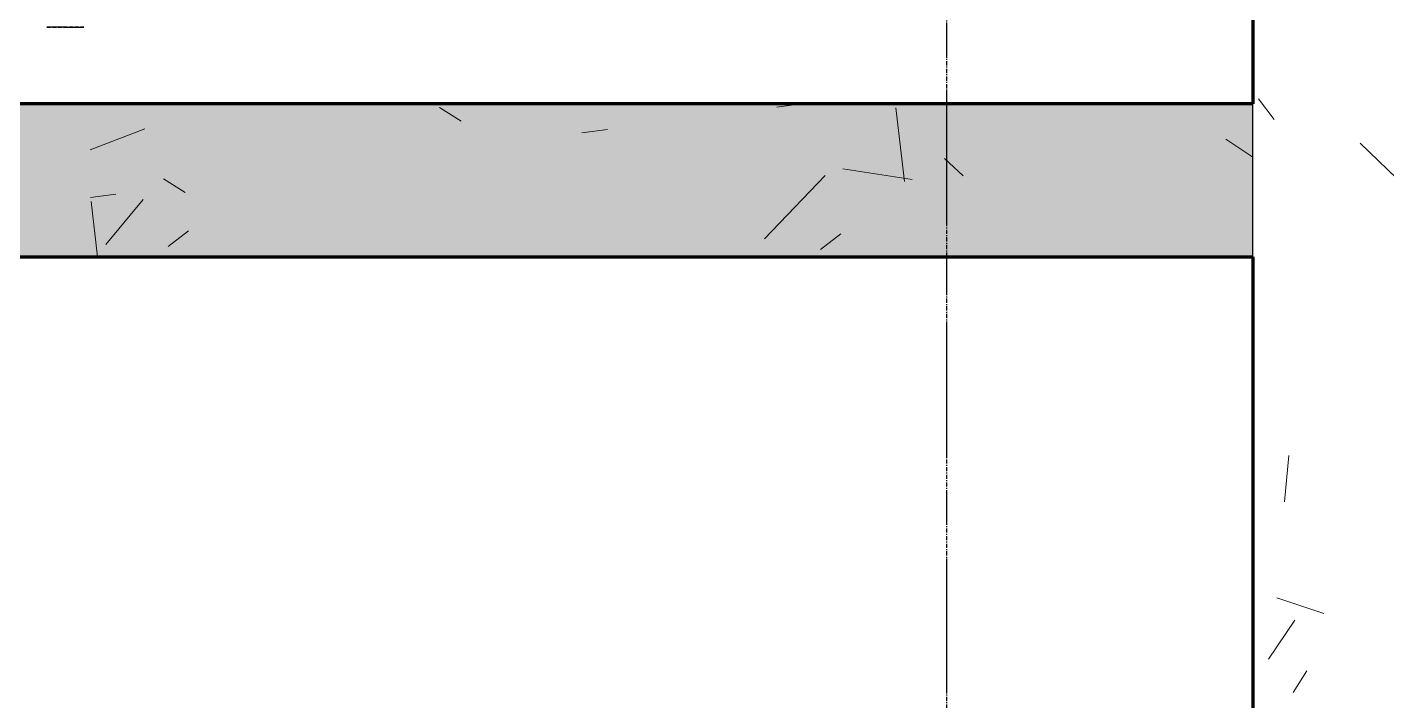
# Model space of a CAD drawing. Header units: millimetres. Extents: x -4391136 to -1798569, y -886572 to -291056.
# Drawn here: x -2308575 to -2306800, y -366961 to -366081 of the extents above; entities that cross this region are included whole.
import ezdxf
from ezdxf.enums import TextEntityAlignment as Align

# ---------------------------------------------------------------- set-up
doc = ezdxf.new("R2010")
doc.units = ezdxf.units.MM
for name, pattern in [('CENTER', [50.800000000000004, 31.75, -6.35, 6.35, -6.35]), ('TA_GL_000.70000', [1.925, 0.7, -0.175, 0.175, -0.175, 0.7]), ('Xref-C-1-PP17-AR-2214-01-B$0$DPA_Grid _ Level 100', [10, 5.5, -1.6, 1.3, -1.6]), ('Xref-C-1-PP17-AR-2214-01-B$0$Hidden', [7.143800000000001, 4.7625, -2.3813])]:
    doc.linetypes.add(name, pattern=pattern)
doc.layers.add('000 - 0_HIDE_OBJ_FRAMING_DEF_DIMS', color=7, linetype='Continuous', plot=False)
for name, color, linetype in [('000 - 0_SYM_DWG_GRID-BUBBLE_MAIN_COLOR_1', 7, 'Continuous'), ('000 - 0_SYM_DWG_GRIDLINE_MAIN_COLOR_251', 7, 'Continuous'), ('000 - CONCRETE_COL_HATCH_', 7, 'Continuous'), ('000 - EXISTING_COLUMN_CUT_COLOR_5', 7, 'Continuous'), ('000 - EXISTING_CONCRETE_CUT_COLOR_5', 7, 'Continuous'), ('000 - GRID', 7, 'CENTER'), ('_PP-Dim', 7, 'Continuous'), ('Xref-C-1-PP17-AR-2214-01-B$0$A-DETL-MBND', 7, 'Xref-C-1-PP17-AR-2214-01-B$0$Hidden'), ('Xref-C-1-PP17-AR-2214-01-B$0$A-Wall', 7, 'Continuous'), ('Xref-C-1-PP17-AR-2214-01-B$0$A-WALL-PATT', 7, 'Continuous'), ('Xref-C-1-PP17-AR-2214-01-B$0$S-BEAM', 7, 'Continuous'), ('Xref-C-1-PP17-AR-2214-01-B$0$WALL-E', 7, 'Continuous')]:
    doc.layers.add(name, color=color, linetype=linetype)
doc.styles.add('Arial', font='arial.ttf', dxfattribs={"height": 1500})
doc.styles.add('TA', font='', dxfattribs={"height": 4.5})
doc.styles.get('TA').set_extended_font_data('Cordia New')

# ---------------------------------------------------------------- blocks, each defined once
blk = doc.blocks.new('*U1278')
at = {"layer": '000 - 0_SYM_DWG_GRIDLINE_MAIN_COLOR_251', "color": 7, "linetype": 'ByBlock', "ltscale": 5}
blk.add_line((29.9999999999998, 0), (-560.4999999999969, 6.311186212045594e-14), dxfattribs=at)
at = {"color": 7, "style": 'TA', "flags": 1}
blk.add_attdef('LOCATION', (5.999999999999999, -6.000000000000001), '', height=4.5, rotation=270, dxfattribs=at)
at = {"layer": '000 - 0_SYM_DWG_GRID-BUBBLE_MAIN_COLOR_1', "color": 7, "style": 'Arial'}
blk.add_attdef('GRID-HEAD', text='', height=4.000000000000001, rotation=179.999999999987, dxfattribs=at).set_placement((73.74999998541176, 0), align=Align.MIDDLE_CENTER)
blk = doc.blocks.new('W-1-PP17-ENT2_REV00_20260526-152343_LOPF_MAIN_DIMS')
at = {"layer": '000 - GRID', "color": 7, "linetype": 'TA_GL_000.70000', "xscale": 50.00000000000036, "yscale": 50.00000000000036, "zscale": 50.00000000000036, "rotation": 180}
blk.add_blockref('*U1278', (-26525, -5300.000000001804), dxfattribs=at)
blk = doc.blocks.new('Xref-C-1-PP17-AR-2214-01-B$0$Top Rail Type - Top Rail_Internal_-8636526-ENTRANCE 2 - LOWER ROOF FLOOR PLAN01-flat-1')
at = {"layer": 'Xref-C-1-PP17-AR-2214-01-B$0$A-DETL-MBND', "color": 7}
for p, q in [((-2733668.596563089, -504848.9466707976), (-2733716.892854404, -504848.9466707976)), ((-2733716.892854404, -504848.9466707976), (-2733668.596563089, -504848.9466707976))]:
    blk.add_line(p, q, dxfattribs=at)
blk = doc.blocks.new('Xref-C-1-PP17-AR-2214-01-B$0$Railing - Post End-18926717-ENTRANCE 2 - LOWER ROOF FLOOR PLAN01-flat-1')
at = {"layer": 'Xref-C-1-PP17-AR-2214-01-B$0$A-DETL-MBND', "color": 7}
for p, q in [((24.14814565703273, -49.99999999994179), (-24.14814565703273, -49.99999999994179)), ((-24.14814565703273, -49.99999999994179), (24.14814565703273, -49.99999999994179)), ((0, -49.99999999994179), (-24.14814565703273, -49.99999999994179)), ((-24.14814565703273, -49.99999999994179), (0, -49.99999999994179)), ((0, -49.99999999994179), (24.14814565703273, -49.99999999994179)), ((24.14814565703273, -49.99999999994179), (0, -49.99999999994179))]:
    blk.add_line(p, q, dxfattribs=at)
blk = doc.blocks.new('Xref-C-1-PP17-AR-2214-01-B$0$Railing - Railing-8636523-ENTRANCE 2 - LOWER ROOF FLOOR PLAN01-flat-1')
at = {"layer": 'Xref-C-1-PP17-AR-2214-01-B$0$A-DETL-MBND', "color": 7}
for p, q in [((-2733716.892854404, -504848.9466707976), (-2733668.596563089, -504848.9466707976)), ((-2733668.596563089, -504848.9466707976), (-2733716.892854404, -504848.9466707976))]:
    blk.add_line(p, q, dxfattribs=at)
at = {"color": 7}
blk.add_blockref('Xref-C-1-PP17-AR-2214-01-B$0$Railing - Post End-18926717-ENTRANCE 2 - LOWER ROOF FLOOR PLAN01-flat-1', (-2733692.744708746, -504798.9466707976), dxfattribs=at)
blk = doc.blocks.new('*U3071')
at = {"layer": '000 - CONCRETE_COL_HATCH_'}
h = blk.add_hatch(dxfattribs=at)
h.set_pattern_fill('AR-CONC', scale=0.5)
h.set_pattern_definition([(49.99999999999999, (-2.842170943040401e-13, -2.449293598291855e-14), (3.586300913003767, -0.3137606749129755), [0.375, -4.125]), (355, (-2.842170943040401e-13, -2.449293598291855e-14), (-0.693756668065, 3.760960668500059), [0.3, -3.3]), (100.45144446, (0.2988584049997201, -0.0261467199998396), (2.89254423363556, 3.447199954843147), [0.3187009599999997, -3.505710559999998]), (46.18420000000001, (-2.842170943040401e-13, 0.9999999999999755), (5.336206653357862, -0.8275964039653827), [0.5625, -6.1875]), (96.63563549, (0.4446837249997202, 0.9310334649999031), (4.673309728371142, 4.870593003872752), [0.47805171, -5.258568799999999]), (351.1841639899999, (-2.842170943040401e-13, 0.9999999999999755), (4.673309725273866, 4.870593001349951), [0.45, -4.950000005]), (21, (0.4999999999997158, 0.7499999999999755), (2.984535260592308, -2.013094453326694), [0.375, -4.125]), (326.0000000000001, (0.4999999999997158, 0.7499999999999755), (1.216576659607909, 3.625750225234265), [0.3, -3.3]), (71.45144474, (0.7487112699997169, 0.582242129999916), (4.201111883649856, 1.612655764031769), [0.31870095, -3.50571056]), (37.50000000000001, (-2.842170943040401e-13, -2.449293598291855e-14), (0.06079927658645334, 1.664469269156557), [0, -3.26, 0, -3.35, 0, -3.3125]), (7.499999999999999, (-2.842170943040401e-13, -2.449293598291855e-14), (1.315347687210743, 1.972058559411801), [0, -1.91, 0, -3.185, 0, -1.2625]), (327.5, (-1.115000000000293, -2.449293598291855e-14), (2.669112180862045, -0.1127743586718988), [0, -1.25, 0, -3.9, 0, -5.175]), (317.5, (-1.615000000000293, -2.449293598291855e-14), (2.915930846711931, 0.5005249116615886), [0, -1.625, 0, -2.59, 0, -3.675])])
h.paths.add_polyline_path([(-100.0000000002331, -2502.504409946502), (100.0000000002325, -2502.504409946502), (100.0000000002328, 2502.504409946501), (-100.0000000002328, 2502.504409946501)])
at = {"layer": '000 - EXISTING_COLUMN_CUT_COLOR_5', "color": 7}
blk.add_lwpolyline([(-100.0000000002331, -2502.504409946502), (100.0000000002325, -2502.504409946502), (100.0000000002328, 2502.504409946501), (-100.0000000002328, 2502.504409946501)], close=True, dxfattribs=at)
blk = doc.blocks.new('W-1-PP17-ENT2_REV00_20260526-152612_EX_LOPF-1')
at = {"layer": 'Xref-C-1-PP17-AR-2214-01-B$0$A-WALL-PATT', "lineweight": 9}
h = blk.add_hatch(dxfattribs=at)
h.set_pattern_fill('ACET-2D-FP_12', angle=-40.00000000001929, style=0, pattern_type=2)
h.set_pattern_definition([(49.99999999998066, (-8394.749623530079, -4899.999786735105), (-459.033747442358, 385.1750481771305), [76.19999999489092, -838.1999999438001]), (354.9999999999807, (-8394.749623530079, -4899.999786735105), (65.28252746094925, 746.1827033320443), [60.95999999902279, -670.5599999892506]), (100.4509999999806, (-8334.02212549001, -4905.312642071454), (-693.3830033237465, -127.8976821540858), [64.760000009727, -712.360000106997]), (46.18399999998068, (-8394.75019914424, -4696.799605079985), (-648.5724861597413, 622.3064180691725), [114.2999999805889, -1257.299999786477]), (96.63599999998067, (-8304.39000949217, -4710.813687962538), (-1050.53431868169, -122.2199233649302), [97.13999998684996, -1068.539999855349]), (351.1839999999806, (-8394.75019914424, -4696.799605079985), (172.1971373298435, 1110.274966447614), [91.43999999912084, -1005.839999990329]), (20.99999999998068, (-8293.150094295852, -4747.599906405958), (-214.7433929590627, 559.4256647136064), [76.20000000503082, -838.200000055339]), (325.9999999999807, (-8293.150094295852, -4747.599906405958), (418.8539380778092, 620.9765001013877), [60.9599999951956, -670.5599999471516]), (71.45099999998068, (-8242.61204123823, -4781.688312839309), (-668.4524659854361, 224.2969172061419), [64.75999999221385, -712.3599999143522]), (37.49999999998067, (-8394.749623530079, -4899.999786735105), (-158.7692420319073, 206.91210464295), [33.52799999703571, -628.9039999443971, 33.52799999703571, -1320.29199988327]), (37.49999999998067, (-8394.749623530079, -4899.999786735105), (-158.7692420319073, 206.91210464295), [-695.9599999384686, -647.1919999427803, 33.52799999703571, -639.571999943454]), (7.499999999980671, (-8394.749623530079, -4899.999786735105), (-47.30360575212411, 359.3065579393879), [33.52799999999587, -354.5839999999563, 33.52799999999587, -870.203999999893]), (7.499999999980671, (-8394.749623530079, -4899.999786735105), (-47.30360575212411, 359.3065579393879), [-421.6399999999481, -613.6639999999245, 33.52799999999587, -223.0119999999726]), (327.4999999999807, (-8621.318079446442, -4900.000574928301), (146.1911639366298, 229.4741615331733), [33.52800000003585, -220.4720000002358, 33.52800000003585, -1810.512000001937]), (327.4999999999807, (-8621.318079446442, -4900.000574928301), (146.1911639366298, 229.4741615331733), [-287.5280000003075, -758.9520000008117, 33.52800000003585, -1018.032000001089]), (317.4999999999807, (-8722.917848880403, -4900.000479713606), (321.0978918577311, 350.4168590595947), [33.52800000457609, -296.6720000404915, 33.52800000457609, -1239.520000169177]), (317.4999999999807, (-8722.917848880403, -4900.000479713606), (321.0978918577311, 350.4168590595947), [-363.7280000496437, -492.7600000672547, 33.52800000457609, -713.2320000973459])])
h.paths.add_polyline_path([(-12950.00000000233, -4699.999999995867), (-12950.00000000233, -4899.999999996799), (-3839.500000002328, -4899.999999996799), (-3839.500000002328, -4699.999999995867)])
h = blk.add_hatch(dxfattribs=at)
h.set_pattern_fill('ACET-2D-FP_26', angle=-39.99999999997194, style=0, pattern_type=2)
h.set_pattern_definition([(140.0000000000281, (-7899.999916094355, -7552.503831193375), (-385.17504819663, -459.0337474662813), [76.2000000016863, -838.2000000185496]), (85.000000000028, (-7899.999916094355, -7552.503831193375), (-746.182703292987, 65.28252745699113), [60.95999998934601, -670.5599998828058]), (190.451000000028, (-7894.687060758471, -7491.776333153772), (127.8976821521067, -693.3830033084379), [64.7599999979222, -712.3599999771443]), (136.184000000028, (-8103.20009774901, -7552.504406808002), (-622.3064181017688, -648.5724861947823), [114.3000000090041, -1257.300000099045]), (186.636000000028, (-8089.186014867388, -7462.144217155466), (122.2199233644646, -1050.534318669234), [97.13999999808287, -1068.539999978911]), (81.18400000002808, (-8103.20009774901, -7552.504406808002), (-1110.274966523925, 172.1971373409029), [91.44000001127156, -1005.840000123987]), (111.000000000028, (-8052.399796423968, -7450.904301959614), (-559.4256646492287, -214.7433929350229), [76.20000000026225, -838.2000000028847]), (56.00000000002807, (-8052.399796423968, -7450.904301959614), (-620.9765001018534, 418.8539380771107), [60.9600000079891, -670.5600000878799]), (161.4510000000281, (-8018.311389990151, -7400.366248901526), (-224.2969171917646, -668.4524659444579), [64.76000000175955, -712.360000019355]), (127.5000000000281, (-7899.999916094355, -7552.503831193375), (-206.9121046008077, -158.7692419998349), [33.52799999595493, -628.9039999241244, 33.52799999595493, -1320.29199984071]), (127.5000000000281, (-7899.999916094355, -7552.503831193375), (-206.9121046008077, -158.7692419998349), [-695.9599999160343, -647.191999921918, 33.52799999595493, -639.5719999228373]), (97.50000000002798, (-7899.999916094355, -7552.503831193375), (-359.3065578895622, -47.30360574601231), [33.52800000462985, -354.5840000489641, 33.52800000462985, -870.2040001201656]), (97.50000000002798, (-7899.999916094355, -7552.503831193375), (-359.3065578895622, -47.30360574601231), [-421.6400000582238, -613.6640000847401, 33.52800000462985, -223.0120000307955]), (57.50000000002802, (-7900.000536732841, -7779.072410367022), (-229.4741615089589, 146.1911639207974), [33.52800000332778, -220.4720000218827, -1844.040000183028]), (57.50000000002802, (-7900.000536732841, -7779.072410367022), (-229.4741615089589, 146.1911639207974), [-254.0000000252105, 33.52800000332778, -758.9520000753289, -1051.560000104371]), (57.50000000002802, (-7900.000536732841, -7779.072410367022), (-229.4741615089589, 146.1911639207974), [-1046.480000103867, 33.52800000332778, -1018.032000101044]), (47.50000000002805, (-7899.999865903519, -7880.672822588647), (-350.4168590146002, 321.097891815938), [33.52800000205953, -296.6720000182237, 33.52800000205953, -1239.52000007614]), (47.50000000002805, (-7899.999865903519, -7880.672822588647), (-350.4168590146002, 321.097891815938), [-363.7280000223428, -492.7600000302689, 33.52800000205953, -713.2320000438117])])
h.paths.add_polyline_path([(-8100.000000004657, -9126.056963774434), (-8100.000000004657, -9905.008819889335), (-7900.000000004657, -9905.008819889335), (-7900.000000004657, -4899.999999996799), (-8100.000000004657, -4899.999999996799)])
at = {"layer": '000 - 0_HIDE_OBJ_FRAMING_DEF_DIMS', "color": 7, "linetype": 'Xref-C-1-PP17-AR-2214-01-B$0$DPA_Grid _ Level 100'}
blk.add_line((-29475.61840735516, -5299.999999999593), (7016.002662105951, -5299.999999999593), dxfattribs=at)
at = {"layer": 'Xref-C-1-PP17-AR-2214-01-B$0$A-DETL-MBND', "color": 7}
blk.add_line((-7900.000000003725, -9805.017639786529), (-7900.000000003725, -4899.999999999593), dxfattribs=at)
at = {"layer": 'Xref-C-1-PP17-AR-2214-01-B$0$A-Wall', "color": 7, "lineweight": 70}
for p, q in [((-10300.00000000186, -4899.999999999593), (-8100.000000004191, -4899.999999999593)), ((-8100.000000003725, -4899.999999999593), (-8100.000000004191, -9905.008819892595)), ((-7900.000000003725, -9905.008819892595), (-7900.000000003725, -4899.999999999593)), ((-7900.000000003725, -4899.999999999593), (-6400.000000001863, -4899.999999999593))]:
    blk.add_line(p, q, dxfattribs=at)
at = {"layer": 'Xref-C-1-PP17-AR-2214-01-B$0$S-BEAM', "color": 7}
blk.add_line((-7900.000000003725, -9805.017639786063), (-7900.000000003725, -4899.999999999593), dxfattribs=at)
at = {"layer": 'Xref-C-1-PP17-AR-2214-01-B$0$WALL-E', "color": 7}
for p, q in [((-8100.000000003725, -4899.999999999593), (-10652.50000000186, -4899.999999999593)), ((-7900.000000003725, -9805.017639786063), (-7900.000000003725, -4899.999999999593))]:
    blk.add_line(p, q, dxfattribs=at)
at = {"color": 7, "rotation": 270}
for name in ['Xref-C-1-PP17-AR-2214-01-B$0$Railing - Railing-8636523-ENTRANCE 2 - LOWER ROOF FLOOR PLAN01-flat-1', 'Xref-C-1-PP17-AR-2214-01-B$0$Top Rail Type - Top Rail_Internal_-8636526-ENTRANCE 2 - LOWER ROOF FLOOR PLAN01-flat-1']:
    blk.add_blockref(name, (496648.9466707949, -2740142.744708746), dxfattribs=at)
at = {"layer": '000 - EXISTING_CONCRETE_CUT_COLOR_5', "color": 7}
blk.add_blockref('*U3071', (-8000.000000003725, -7402.504409946094), dxfattribs=at)

msp = doc.modelspace()

# ---------------------------------------------------------------- block references
at = {"layer": '_PP-Dim', "color": 7, "rotation": 270}
msp.add_blockref('W-1-PP17-ENT2_REV00_20260526-152343_LOPF_MAIN_DIMS', (-2302074.573009264, -374281.0414471148), dxfattribs=at)

# ---------------------------------------------------------------- next in the draw order: block references
msp.add_blockref('W-1-PP17-ENT2_REV00_20260526-152612_EX_LOPF-1', (-2302074.573009264, -374281.0414471148), dxfattribs=at)

doc.saveas('drawing.dxf')
